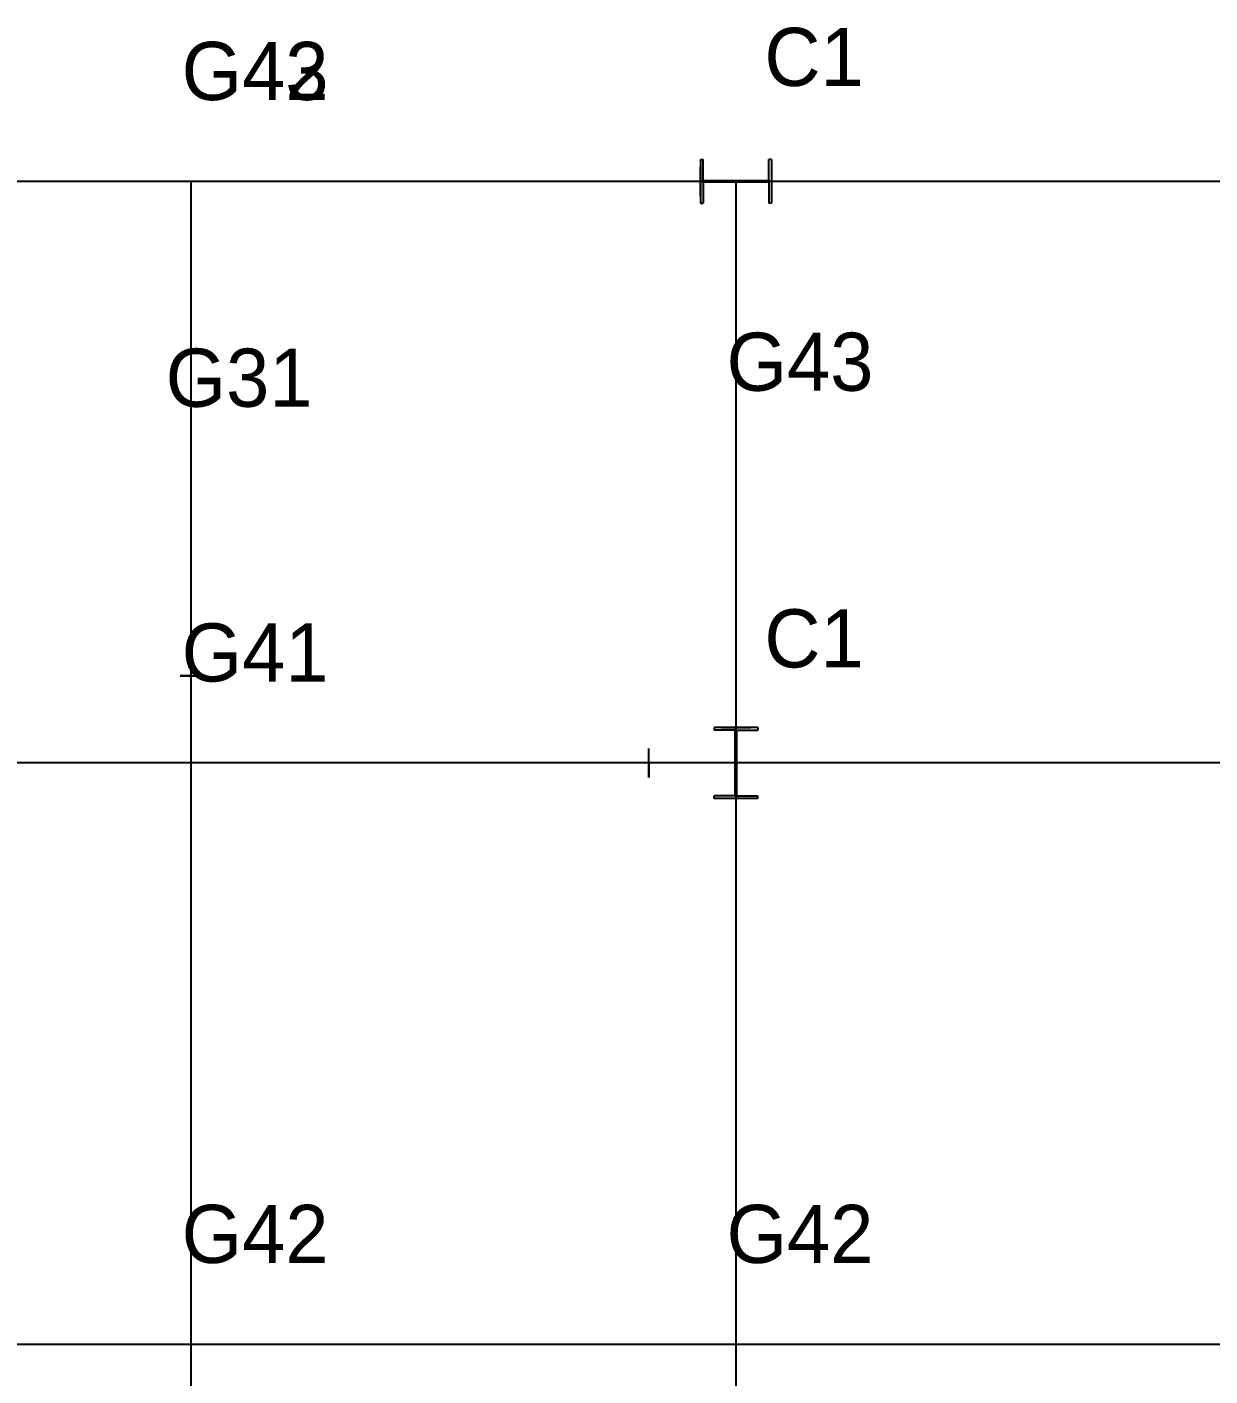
# Model space of a CAD drawing. Extents: x -150 to 68522, y -150 to 33063.
# Drawn here: x 42720 to 50862, y 23783 to 33063 of the extents above; entities that cross this region are included whole.
import ezdxf
from ezdxf.enums import TextEntityAlignment as Align

# ---------------------------------------------------------------- set-up
doc = ezdxf.new("R2010")
doc.units = 0
doc.layers.get('0').update_dxf_attribs({"color": 2, "linetype": 'CONTINUOUS'})

msp = doc.modelspace()

# ---------------------------------------------------------------- linework, layer by layer
for p, q in [((47600, 32000), (40100, 32000)), ((47600, 32000, 3330), (40100, 32000, 3330)), ((47600, 32000, 6460), (40100, 32000, 6460)), ((47600, 32000, 9590), (40100, 32000, 9590)), ((43850, 28000, 3330), (43850, 32000, 3330)), ((43850, 28000, 6460), (43850, 32000, 6460)), ((43850, 28000, 9590), (43850, 32000, 9590)), ((47600, 28000), (47600, 32000)), ((55100, 32000), (47600, 32000)), ((47600, 32000), (47600, 32000, 3330)), ((55100, 32000, 3330), (47600, 32000, 3330)), ((47600, 28000, 3330), (47600, 32000, 3330)), ((47600, 32000, 3330), (47600, 32000, 6460)), ((47600, 32000, 6460), (47600, 32000, 9590)), ((55100, 32000, 6460), (47600, 32000, 6460)), ((47600, 28000, 6460), (47600, 32000, 6460)), ((55100, 32000, 9590), (47600, 32000, 9590)), ((47600, 28000, 9590), (47600, 32000, 9590)), ((47600, 28000), (40100, 28000)), ((47600, 28000, 3330), (40100, 28000, 3330)), ((47600, 28000, 6460), (40100, 28000, 6460)), ((47600, 28000, 9590), (40100, 28000, 9590)), ((43850, 20000, 3330), (43850, 28000, 3330)), ((43850, 20000, 6460), (43850, 28000, 6460)), ((43850, 20000, 9590), (43850, 28000, 9590)), ((55100, 28000), (47600, 28000)), ((47600, 28000), (47600, 28000, 3330)), ((47600, 24000), (47600, 28000)), ((55100, 28000, 3330), (47600, 28000, 3330)), ((47600, 20000, 3330), (47600, 28000, 3330)), ((47600, 28000, 3330), (47600, 28000, 6460)), ((47600, 28000, 6460), (47600, 28000, 9590)), ((55100, 28000, 6460), (47600, 28000, 6460)), ((47600, 20000, 6460), (47600, 28000, 6460)), ((55100, 28000, 9590), (47600, 28000, 9590)), ((47600, 20000, 9590), (47600, 28000, 9590)), ((47600, 24000), (40100, 24000)), ((47600, 20000), (47600, 24000)), ((55100, 24000), (47600, 24000))]:
    msp.add_line(p, q)
at = {"layer": 'C1'}
for p, q in [((47356, 32150), (47356, 31850)), ((47356, 32150), (47374, 32150)), ((47356, 32150, 3330), (47356, 31850, 3330)), ((47356, 32150, 3330), (47374, 32150, 3330)), ((47356, 32150, 6460), (47356, 31850, 6460)), ((47356, 32150, 6460), (47374, 32150, 6460)), ((47374, 32005.5), (47374, 32150)), ((47374, 32005.5, 3330), (47374, 32150, 3330)), ((47374, 32005.5, 6460), (47374, 32150, 6460)), ((47826, 32005.5), (47826, 32150)), ((47844, 32150), (47826, 32150)), ((47826, 32005.5, 3330), (47826, 32150, 3330)), ((47844, 32150, 3330), (47826, 32150, 3330)), ((47826, 32005.5, 6460), (47826, 32150, 6460)), ((47844, 32150, 6460), (47826, 32150, 6460)), ((47844, 32150), (47844, 31850)), ((47844, 32150, 3330), (47844, 31850, 3330)), ((47844, 32150, 6460), (47844, 31850, 6460)), ((47826, 32005.5), (47374, 32005.5)), ((47374, 32005.5), (47374, 32005.5)), ((47374, 32005.5), (47374, 32005.5)), ((47374, 32005.5), (47374, 32005.5)), ((47826, 32005.5, 3330), (47374, 32005.5, 3330)), ((47374, 32005.5, 3330), (47374, 32005.5, 3330)), ((47374, 32005.5, 3330), (47374, 32005.5, 3330)), ((47374, 32005.5, 3330), (47374, 32005.5, 3330)), ((47826, 32005.5, 6460), (47374, 32005.5, 6460)), ((47374, 32005.5, 6460), (47374, 32005.5, 6460)), ((47374, 32005.5, 6460), (47374, 32005.5, 6460)), ((47374, 32005.5, 6460), (47374, 32005.5, 6460)), ((47826, 31994.5), (47374, 31994.5)), ((47374, 31994.5), (47374, 31994.5)), ((47374, 31994.5), (47374, 31994.5)), ((47374, 31994.5), (47374, 31994.5)), ((47374, 31994.5), (47374, 31850)), ((47826, 31994.5, 3330), (47374, 31994.5, 3330)), ((47374, 31994.5, 3330), (47374, 31994.5, 3330)), ((47374, 31994.5, 3330), (47374, 31994.5, 3330)), ((47374, 31994.5, 3330), (47374, 31994.5, 3330)), ((47374, 31994.5, 3330), (47374, 31850, 3330)), ((47826, 31994.5, 6460), (47374, 31994.5, 6460)), ((47374, 31994.5, 6460), (47374, 31994.5, 6460)), ((47374, 31994.5, 6460), (47374, 31994.5, 6460)), ((47374, 31994.5, 6460), (47374, 31994.5, 6460)), ((47374, 31994.5, 6460), (47374, 31850, 6460)), ((47826, 32005.5), (47826, 32005.5)), ((47826, 32005.5), (47826, 32005.5)), ((47826, 32005.5), (47826, 32005.5)), ((47826, 32005.5, 3330), (47826, 32005.5, 3330)), ((47826, 32005.5, 3330), (47826, 32005.5, 3330)), ((47826, 32005.5, 3330), (47826, 32005.5, 3330)), ((47826, 32005.5, 6460), (47826, 32005.5, 6460)), ((47826, 32005.5, 6460), (47826, 32005.5, 6460)), ((47826, 32005.5, 6460), (47826, 32005.5, 6460)), ((47826, 31994.5), (47826, 31994.5)), ((47826, 31994.5), (47826, 31994.5)), ((47826, 31994.5), (47826, 31994.5)), ((47826, 31994.5), (47826, 31850)), ((47826, 31994.5, 3330), (47826, 31994.5, 3330)), ((47826, 31994.5, 3330), (47826, 31994.5, 3330)), ((47826, 31994.5, 3330), (47826, 31994.5, 3330)), ((47826, 31994.5, 3330), (47826, 31850, 3330)), ((47826, 31994.5, 6460), (47826, 31994.5, 6460)), ((47826, 31994.5, 6460), (47826, 31994.5, 6460)), ((47826, 31994.5, 6460), (47826, 31994.5, 6460)), ((47826, 31994.5, 6460), (47826, 31850, 6460)), ((47356, 31850), (47374, 31850)), ((47356, 31850, 3330), (47374, 31850, 3330)), ((47356, 31850, 6460), (47374, 31850, 6460)), ((47844, 31850), (47826, 31850)), ((47844, 31850, 3330), (47826, 31850, 3330)), ((47844, 31850, 6460), (47826, 31850, 6460)), ((47750, 28244), (47450, 28244)), ((47450, 28244), (47450, 28226)), ((47750, 28244, 3330), (47450, 28244, 3330)), ((47450, 28244, 3330), (47450, 28226, 3330)), ((47750, 28244, 6460), (47450, 28244, 6460)), ((47450, 28244, 6460), (47450, 28226, 6460)), ((47594.5, 28226), (47450, 28226)), ((47594.5, 28226, 3330), (47450, 28226, 3330)), ((47594.5, 28226, 6460), (47450, 28226, 6460)), ((47594.5, 27774), (47594.5, 28226)), ((47594.5, 28226), (47594.5, 28226)), ((47594.5, 28226), (47594.5, 28226)), ((47594.5, 28226), (47594.5, 28226)), ((47594.5, 27774, 3330), (47594.5, 28226, 3330)), ((47594.5, 28226, 3330), (47594.5, 28226, 3330)), ((47594.5, 28226, 3330), (47594.5, 28226, 3330)), ((47594.5, 28226, 3330), (47594.5, 28226, 3330)), ((47594.5, 27774, 6460), (47594.5, 28226, 6460)), ((47594.5, 28226, 6460), (47594.5, 28226, 6460)), ((47594.5, 28226, 6460), (47594.5, 28226, 6460)), ((47594.5, 28226, 6460), (47594.5, 28226, 6460)), ((47605.5, 27774), (47605.5, 28226)), ((47605.5, 28226), (47605.5, 28226)), ((47605.5, 28226), (47605.5, 28226)), ((47605.5, 28226), (47605.5, 28226)), ((47605.5, 28226), (47750, 28226)), ((47605.5, 27774, 3330), (47605.5, 28226, 3330)), ((47605.5, 28226, 3330), (47605.5, 28226, 3330)), ((47605.5, 28226, 3330), (47605.5, 28226, 3330)), ((47605.5, 28226, 3330), (47605.5, 28226, 3330)), ((47605.5, 28226, 3330), (47750, 28226, 3330)), ((47605.5, 27774, 6460), (47605.5, 28226, 6460)), ((47605.5, 28226, 6460), (47605.5, 28226, 6460)), ((47605.5, 28226, 6460), (47605.5, 28226, 6460)), ((47605.5, 28226, 6460), (47605.5, 28226, 6460)), ((47605.5, 28226, 6460), (47750, 28226, 6460)), ((47750, 28244), (47750, 28226)), ((47750, 28244, 3330), (47750, 28226, 3330)), ((47750, 28244, 6460), (47750, 28226, 6460)), ((47594.5, 27774), (47450, 27774)), ((47450, 27756), (47450, 27774)), ((47594.5, 27774, 3330), (47450, 27774, 3330)), ((47450, 27756, 3330), (47450, 27774, 3330)), ((47594.5, 27774, 6460), (47450, 27774, 6460)), ((47450, 27756, 6460), (47450, 27774, 6460)), ((47750, 27756), (47450, 27756)), ((47750, 27756, 3330), (47450, 27756, 3330)), ((47750, 27756, 6460), (47450, 27756, 6460)), ((47594.5, 27774), (47594.5, 27774)), ((47594.5, 27774), (47594.5, 27774)), ((47594.5, 27774), (47594.5, 27774)), ((47594.5, 27774, 3330), (47594.5, 27774, 3330)), ((47594.5, 27774, 3330), (47594.5, 27774, 3330)), ((47594.5, 27774, 3330), (47594.5, 27774, 3330)), ((47594.5, 27774, 6460), (47594.5, 27774, 6460)), ((47594.5, 27774, 6460), (47594.5, 27774, 6460)), ((47594.5, 27774, 6460), (47594.5, 27774, 6460)), ((47605.5, 27774), (47605.5, 27774)), ((47605.5, 27774), (47605.5, 27774)), ((47605.5, 27774), (47605.5, 27774)), ((47605.5, 27774), (47750, 27774)), ((47605.5, 27774, 3330), (47605.5, 27774, 3330)), ((47605.5, 27774, 3330), (47605.5, 27774, 3330)), ((47605.5, 27774, 3330), (47605.5, 27774, 3330)), ((47605.5, 27774, 3330), (47750, 27774, 3330)), ((47605.5, 27774, 6460), (47605.5, 27774, 6460)), ((47605.5, 27774, 6460), (47605.5, 27774, 6460)), ((47605.5, 27774, 6460), (47605.5, 27774, 6460)), ((47605.5, 27774, 6460), (47750, 27774, 6460)), ((47750, 27756), (47750, 27774)), ((47750, 27756, 3330), (47750, 27774, 3330)), ((47750, 27756, 6460), (47750, 27774, 6460))]:
    msp.add_line(p, q, dxfattribs=at)
at = {"layer": 'G31', "extrusion": (0, 1, 0)}
for p, q in [((43775, 28600, 3480), (43925, 28600, 3480)), ((43775, 28600, 3180), (43925, 28600, 3180)), ((43846.75, 28600, 3471), (43775, 28600, 3471)), ((43775, 28600, 3480), (43775, 28600, 3471)), ((43846.75, 28600, 3189), (43775, 28600, 3189)), ((43775, 28600, 3180), (43775, 28600, 3189)), ((43775, 28600, 6610), (43925, 28600, 6610)), ((43775, 28600, 6310), (43925, 28600, 6310)), ((43846.75, 28600, 6601), (43775, 28600, 6601)), ((43775, 28600, 6610), (43775, 28600, 6601)), ((43846.75, 28600, 6319), (43775, 28600, 6319)), ((43775, 28600, 6310), (43775, 28600, 6319)), ((43775, 28600, 9740), (43925, 28600, 9740)), ((43775, 28600, 9440), (43925, 28600, 9440)), ((43846.75, 28600, 9731), (43775, 28600, 9731)), ((43775, 28600, 9740), (43775, 28600, 9731)), ((43846.75, 28600, 9449), (43775, 28600, 9449)), ((43775, 28600, 9440), (43775, 28600, 9449)), ((43846.75, 28600, 3189), (43846.75, 28600, 3471)), ((43846.75, 28600, 3471), (43846.75, 28600, 3471)), ((43846.75, 28600, 3189), (43846.75, 28600, 3189)), ((43846.75, 28600, 3471), (43846.75, 28600, 3471)), ((43846.75, 28600, 3189), (43846.75, 28600, 3189)), ((43846.75, 28600, 3471), (43846.75, 28600, 3471)), ((43846.75, 28600, 3189), (43846.75, 28600, 3189)), ((43846.75, 28600, 6319), (43846.75, 28600, 6601)), ((43846.75, 28600, 6601), (43846.75, 28600, 6601)), ((43846.75, 28600, 6319), (43846.75, 28600, 6319)), ((43846.75, 28600, 6601), (43846.75, 28600, 6601)), ((43846.75, 28600, 6319), (43846.75, 28600, 6319)), ((43846.75, 28600, 6601), (43846.75, 28600, 6601)), ((43846.75, 28600, 6319), (43846.75, 28600, 6319)), ((43846.75, 28600, 9449), (43846.75, 28600, 9731)), ((43846.75, 28600, 9731), (43846.75, 28600, 9731)), ((43846.75, 28600, 9449), (43846.75, 28600, 9449)), ((43846.75, 28600, 9731), (43846.75, 28600, 9731)), ((43846.75, 28600, 9449), (43846.75, 28600, 9449)), ((43846.75, 28600, 9731), (43846.75, 28600, 9731)), ((43846.75, 28600, 9449), (43846.75, 28600, 9449)), ((43853.25, 28600, 3189), (43853.25, 28600, 3471)), ((43853.25, 28600, 3189), (43853.25, 28600, 3189)), ((43853.25, 28600, 3471), (43853.25, 28600, 3471)), ((43853.25, 28600, 3189), (43853.25, 28600, 3189)), ((43853.25, 28600, 3471), (43853.25, 28600, 3471)), ((43853.25, 28600, 3189), (43853.25, 28600, 3189)), ((43853.25, 28600, 3471), (43853.25, 28600, 3471)), ((43853.25, 28600, 3471), (43925, 28600, 3471)), ((43853.25, 28600, 3189), (43925, 28600, 3189)), ((43853.25, 28600, 6319), (43853.25, 28600, 6601)), ((43853.25, 28600, 6319), (43853.25, 28600, 6319)), ((43853.25, 28600, 6601), (43853.25, 28600, 6601)), ((43853.25, 28600, 6319), (43853.25, 28600, 6319)), ((43853.25, 28600, 6601), (43853.25, 28600, 6601)), ((43853.25, 28600, 6319), (43853.25, 28600, 6319)), ((43853.25, 28600, 6601), (43853.25, 28600, 6601)), ((43853.25, 28600, 6601), (43925, 28600, 6601)), ((43853.25, 28600, 6319), (43925, 28600, 6319)), ((43853.25, 28600, 9449), (43853.25, 28600, 9731)), ((43853.25, 28600, 9449), (43853.25, 28600, 9449)), ((43853.25, 28600, 9731), (43853.25, 28600, 9731)), ((43853.25, 28600, 9449), (43853.25, 28600, 9449)), ((43853.25, 28600, 9731), (43853.25, 28600, 9731)), ((43853.25, 28600, 9449), (43853.25, 28600, 9449)), ((43853.25, 28600, 9731), (43853.25, 28600, 9731)), ((43853.25, 28600, 9731), (43925, 28600, 9731)), ((43853.25, 28600, 9449), (43925, 28600, 9449)), ((43925, 28600, 3480), (43925, 28600, 3471)), ((43925, 28600, 3180), (43925, 28600, 3189)), ((43925, 28600, 6610), (43925, 28600, 6601)), ((43925, 28600, 6310), (43925, 28600, 6319)), ((43925, 28600, 9740), (43925, 28600, 9731)), ((43925, 28600, 9440), (43925, 28600, 9449))]:
    msp.add_line(p, q, dxfattribs=at)
at = {"layer": 'G41', "extrusion": (-1, 0, 0)}
for p, q in [((47000, 27900, 3530), (47000, 28100, 3530)), ((47000, 27900, 3130), (47000, 28100, 3130)), ((47000, 28006, 3508), (47000, 28100, 3508)), ((47000, 28100, 3530), (47000, 28100, 3508)), ((47000, 28006, 3152), (47000, 28100, 3152)), ((47000, 28100, 3130), (47000, 28100, 3152)), ((47000, 27900, 6660), (47000, 28100, 6660)), ((47000, 27900, 6260), (47000, 28100, 6260)), ((47000, 28006, 6638), (47000, 28100, 6638)), ((47000, 28100, 6660), (47000, 28100, 6638)), ((47000, 28006, 6282), (47000, 28100, 6282)), ((47000, 28100, 6260), (47000, 28100, 6282)), ((47000, 27900, 9790), (47000, 28100, 9790)), ((47000, 27900, 9390), (47000, 28100, 9390)), ((47000, 28006, 9768), (47000, 28100, 9768)), ((47000, 28100, 9790), (47000, 28100, 9768)), ((47000, 28006, 9412), (47000, 28100, 9412)), ((47000, 28100, 9390), (47000, 28100, 9412)), ((47000, 28006, 3152), (47000, 28006, 3508)), ((47000, 28006, 3152), (47000, 28006, 3152)), ((47000, 28006, 3508), (47000, 28006, 3508)), ((47000, 28006, 3152), (47000, 28006, 3152)), ((47000, 28006, 3508), (47000, 28006, 3508)), ((47000, 28006, 3152), (47000, 28006, 3152)), ((47000, 28006, 3508), (47000, 28006, 3508)), ((47000, 28006, 6282), (47000, 28006, 6638)), ((47000, 28006, 6282), (47000, 28006, 6282)), ((47000, 28006, 6638), (47000, 28006, 6638)), ((47000, 28006, 6282), (47000, 28006, 6282)), ((47000, 28006, 6638), (47000, 28006, 6638)), ((47000, 28006, 6282), (47000, 28006, 6282)), ((47000, 28006, 6638), (47000, 28006, 6638)), ((47000, 28006, 9412), (47000, 28006, 9768)), ((47000, 28006, 9412), (47000, 28006, 9412)), ((47000, 28006, 9768), (47000, 28006, 9768)), ((47000, 28006, 9412), (47000, 28006, 9412)), ((47000, 28006, 9768), (47000, 28006, 9768)), ((47000, 28006, 9412), (47000, 28006, 9412)), ((47000, 28006, 9768), (47000, 28006, 9768)), ((47000, 27994, 3152), (47000, 27994, 3508)), ((47000, 27994, 3508), (47000, 27994, 3508)), ((47000, 27994, 3152), (47000, 27994, 3152)), ((47000, 27994, 3508), (47000, 27994, 3508)), ((47000, 27994, 3152), (47000, 27994, 3152)), ((47000, 27994, 3508), (47000, 27994, 3508)), ((47000, 27994, 3152), (47000, 27994, 3152)), ((47000, 27994, 3508), (47000, 27900, 3508)), ((47000, 27994, 3152), (47000, 27900, 3152)), ((47000, 27994, 6282), (47000, 27994, 6638)), ((47000, 27994, 6638), (47000, 27994, 6638)), ((47000, 27994, 6282), (47000, 27994, 6282)), ((47000, 27994, 6638), (47000, 27994, 6638)), ((47000, 27994, 6282), (47000, 27994, 6282)), ((47000, 27994, 6638), (47000, 27994, 6638)), ((47000, 27994, 6282), (47000, 27994, 6282)), ((47000, 27994, 6638), (47000, 27900, 6638)), ((47000, 27994, 6282), (47000, 27900, 6282)), ((47000, 27994, 9412), (47000, 27994, 9768)), ((47000, 27994, 9768), (47000, 27994, 9768)), ((47000, 27994, 9412), (47000, 27994, 9412)), ((47000, 27994, 9768), (47000, 27994, 9768)), ((47000, 27994, 9412), (47000, 27994, 9412)), ((47000, 27994, 9768), (47000, 27994, 9768)), ((47000, 27994, 9412), (47000, 27994, 9412)), ((47000, 27994, 9768), (47000, 27900, 9768)), ((47000, 27994, 9412), (47000, 27900, 9412)), ((47000, 27900, 3530), (47000, 27900, 3508)), ((47000, 27900, 3130), (47000, 27900, 3152)), ((47000, 27900, 6660), (47000, 27900, 6638)), ((47000, 27900, 6260), (47000, 27900, 6282)), ((47000, 27900, 9790), (47000, 27900, 9768)), ((47000, 27900, 9390), (47000, 27900, 9412))]:
    msp.add_line(p, q, dxfattribs=at)
at = {"layer": 'G42', "extrusion": (-1, 0, 0)}
for p, q in [((47356, 31900, 3530), (47356, 32100, 3530)), ((47356, 31900, 3130), (47356, 32100, 3130)), ((47356, 32004.5, 3516), (47356, 32100, 3516)), ((47356, 32100, 3530), (47356, 32100, 3516)), ((47356, 32004.5, 3144), (47356, 32100, 3144)), ((47356, 32100, 3130), (47356, 32100, 3144)), ((47356, 31900, 6660), (47356, 32100, 6660)), ((47356, 31900, 6260), (47356, 32100, 6260)), ((47356, 32004.5, 6646), (47356, 32100, 6646)), ((47356, 32100, 6660), (47356, 32100, 6646)), ((47356, 32004.5, 6274), (47356, 32100, 6274)), ((47356, 32100, 6260), (47356, 32100, 6274)), ((47356, 32004.5, 3144), (47356, 32004.5, 3516)), ((47356, 32004.5, 3144), (47356, 32004.5, 3144)), ((47356, 32004.5, 3516), (47356, 32004.5, 3516)), ((47356, 32004.5, 3144), (47356, 32004.5, 3144)), ((47356, 32004.5, 3516), (47356, 32004.5, 3516)), ((47356, 32004.5, 3144), (47356, 32004.5, 3144)), ((47356, 32004.5, 3516), (47356, 32004.5, 3516)), ((47356, 32004.5, 6274), (47356, 32004.5, 6646)), ((47356, 32004.5, 6274), (47356, 32004.5, 6274)), ((47356, 32004.5, 6646), (47356, 32004.5, 6646)), ((47356, 32004.5, 6274), (47356, 32004.5, 6274)), ((47356, 32004.5, 6646), (47356, 32004.5, 6646)), ((47356, 32004.5, 6274), (47356, 32004.5, 6274)), ((47356, 32004.5, 6646), (47356, 32004.5, 6646)), ((47356, 31995.5, 3144), (47356, 31995.5, 3516)), ((47356, 31995.5, 3516), (47356, 31995.5, 3516)), ((47356, 31995.5, 3144), (47356, 31995.5, 3144)), ((47356, 31995.5, 3516), (47356, 31995.5, 3516)), ((47356, 31995.5, 3144), (47356, 31995.5, 3144)), ((47356, 31995.5, 3516), (47356, 31995.5, 3516)), ((47356, 31995.5, 3144), (47356, 31995.5, 3144)), ((47356, 31995.5, 3516), (47356, 31900, 3516)), ((47356, 31995.5, 3144), (47356, 31900, 3144)), ((47356, 31995.5, 6274), (47356, 31995.5, 6646)), ((47356, 31995.5, 6646), (47356, 31995.5, 6646)), ((47356, 31995.5, 6274), (47356, 31995.5, 6274)), ((47356, 31995.5, 6646), (47356, 31995.5, 6646)), ((47356, 31995.5, 6274), (47356, 31995.5, 6274)), ((47356, 31995.5, 6646), (47356, 31995.5, 6646)), ((47356, 31995.5, 6274), (47356, 31995.5, 6274)), ((47356, 31995.5, 6646), (47356, 31900, 6646)), ((47356, 31995.5, 6274), (47356, 31900, 6274)), ((47356, 31900, 3530), (47356, 31900, 3516)), ((47356, 31900, 3130), (47356, 31900, 3144)), ((47356, 31900, 6660), (47356, 31900, 6646)), ((47356, 31900, 6260), (47356, 31900, 6274))]:
    msp.add_line(p, q, dxfattribs=at)
at = {"layer": 'G43', "extrusion": (-1, 0, 0)}
for p, q in [((47356, 31900, 9790), (47356, 32100, 9790)), ((47356, 31900, 9390), (47356, 32100, 9390)), ((47356, 32004, 9777), (47356, 32100, 9777)), ((47356, 32100, 9790), (47356, 32100, 9777)), ((47356, 32004, 9403), (47356, 32100, 9403)), ((47356, 32100, 9390), (47356, 32100, 9403)), ((47356, 32004, 9403), (47356, 32004, 9777)), ((47356, 32004, 9403), (47356, 32004, 9403)), ((47356, 32004, 9777), (47356, 32004, 9777)), ((47356, 32004, 9403), (47356, 32004, 9403)), ((47356, 32004, 9777), (47356, 32004, 9777)), ((47356, 32004, 9403), (47356, 32004, 9403)), ((47356, 32004, 9777), (47356, 32004, 9777)), ((47356, 31996, 9403), (47356, 31996, 9777)), ((47356, 31996, 9777), (47356, 31996, 9777)), ((47356, 31996, 9403), (47356, 31996, 9403)), ((47356, 31996, 9777), (47356, 31996, 9777)), ((47356, 31996, 9403), (47356, 31996, 9403)), ((47356, 31996, 9777), (47356, 31996, 9777)), ((47356, 31996, 9403), (47356, 31996, 9403)), ((47356, 31996, 9777), (47356, 31900, 9777)), ((47356, 31996, 9403), (47356, 31900, 9403)), ((47356, 31900, 9790), (47356, 31900, 9777)), ((47356, 31900, 9390), (47356, 31900, 9403))]:
    msp.add_line(p, q, dxfattribs=at)
at = {"layer": 'G43', "extrusion": (0, 1, 0)}
for p, q in [((47500, 28244, 3530), (47700, 28244, 3530)), ((47500, 28244, 3130), (47700, 28244, 3130)), ((47596, 28244, 3517), (47500, 28244, 3517)), ((47500, 28244, 3530), (47500, 28244, 3517)), ((47596, 28244, 3143), (47500, 28244, 3143)), ((47500, 28244, 3130), (47500, 28244, 3143)), ((47500, 28244, 6660), (47700, 28244, 6660)), ((47500, 28244, 6260), (47700, 28244, 6260)), ((47596, 28244, 6647), (47500, 28244, 6647)), ((47500, 28244, 6660), (47500, 28244, 6647)), ((47596, 28244, 6273), (47500, 28244, 6273)), ((47500, 28244, 6260), (47500, 28244, 6273)), ((47500, 28244, 9790), (47700, 28244, 9790)), ((47500, 28244, 9390), (47700, 28244, 9390)), ((47596, 28244, 9777), (47500, 28244, 9777)), ((47500, 28244, 9790), (47500, 28244, 9777)), ((47596, 28244, 9403), (47500, 28244, 9403)), ((47500, 28244, 9390), (47500, 28244, 9403)), ((47596, 28244, 3143), (47596, 28244, 3517)), ((47596, 28244, 3517), (47596, 28244, 3517)), ((47596, 28244, 3143), (47596, 28244, 3143)), ((47596, 28244, 3517), (47596, 28244, 3517)), ((47596, 28244, 3143), (47596, 28244, 3143)), ((47596, 28244, 3517), (47596, 28244, 3517)), ((47596, 28244, 3143), (47596, 28244, 3143)), ((47596, 28244, 6273), (47596, 28244, 6647)), ((47596, 28244, 6647), (47596, 28244, 6647)), ((47596, 28244, 6273), (47596, 28244, 6273)), ((47596, 28244, 6647), (47596, 28244, 6647)), ((47596, 28244, 6273), (47596, 28244, 6273)), ((47596, 28244, 6647), (47596, 28244, 6647)), ((47596, 28244, 6273), (47596, 28244, 6273)), ((47596, 28244, 9403), (47596, 28244, 9777)), ((47596, 28244, 9777), (47596, 28244, 9777)), ((47596, 28244, 9403), (47596, 28244, 9403)), ((47596, 28244, 9777), (47596, 28244, 9777)), ((47596, 28244, 9403), (47596, 28244, 9403)), ((47596, 28244, 9777), (47596, 28244, 9777)), ((47596, 28244, 9403), (47596, 28244, 9403)), ((47604, 28244, 3143), (47604, 28244, 3517)), ((47604, 28244, 3143), (47604, 28244, 3143)), ((47604, 28244, 3517), (47604, 28244, 3517)), ((47604, 28244, 3143), (47604, 28244, 3143)), ((47604, 28244, 3517), (47604, 28244, 3517)), ((47604, 28244, 3143), (47604, 28244, 3143)), ((47604, 28244, 3517), (47604, 28244, 3517)), ((47604, 28244, 3517), (47700, 28244, 3517)), ((47604, 28244, 3143), (47700, 28244, 3143)), ((47604, 28244, 6273), (47604, 28244, 6647)), ((47604, 28244, 6273), (47604, 28244, 6273)), ((47604, 28244, 6647), (47604, 28244, 6647)), ((47604, 28244, 6273), (47604, 28244, 6273)), ((47604, 28244, 6647), (47604, 28244, 6647)), ((47604, 28244, 6273), (47604, 28244, 6273)), ((47604, 28244, 6647), (47604, 28244, 6647)), ((47604, 28244, 6647), (47700, 28244, 6647)), ((47604, 28244, 6273), (47700, 28244, 6273)), ((47604, 28244, 9403), (47604, 28244, 9777)), ((47604, 28244, 9403), (47604, 28244, 9403)), ((47604, 28244, 9777), (47604, 28244, 9777)), ((47604, 28244, 9403), (47604, 28244, 9403)), ((47604, 28244, 9777), (47604, 28244, 9777)), ((47604, 28244, 9403), (47604, 28244, 9403)), ((47604, 28244, 9777), (47604, 28244, 9777)), ((47604, 28244, 9777), (47700, 28244, 9777)), ((47604, 28244, 9403), (47700, 28244, 9403)), ((47700, 28244, 3530), (47700, 28244, 3517)), ((47700, 28244, 3130), (47700, 28244, 3143)), ((47700, 28244, 6660), (47700, 28244, 6647)), ((47700, 28244, 6260), (47700, 28244, 6273)), ((47700, 28244, 9790), (47700, 28244, 9777)), ((47700, 28244, 9390), (47700, 28244, 9403))]:
    msp.add_line(p, q, dxfattribs=at)

# ---------------------------------------------------------------- texts
at = {"layer": 'x', "extrusion": (-1, 0, 0)}
for s, p in [('G42', (-32440, 3330, -44290)), ('G42', (-32440, 6460, -44290)), ('G43', (-32440, 9590, -44290)), ('C1', (-32536.8, 1665, -48136.8)), ('C1', (-32536.8, 4895, -48136.8)), ('C1', (-32536.8, 8025, -48136.8)), ('G43', (-30440, 3330, -48040)), ('G43', (-30440, 6460, -48040)), ('G43', (-30440, 9590, -48040)), ('G31', (-30330, 3330, -44180)), ('G31', (-30330, 6460, -44180)), ('G31', (-30330, 9590, -44180)), ('G41', (-28440, 3330, -44290)), ('G41', (-28440, 6460, -44290)), ('G41', (-28440, 9590, -44290)), ('C1', (-28536.8, 1665, -48136.8)), ('C1', (-28536.8, 4895, -48136.8)), ('C1', (-28536.8, 8025, -48136.8)), ('G42', (-24440, 3330, -44290)), ('G42', (-24440, 6460, -44290)), ('G42', (-24440, 9590, -44290)), ('G42', (-24440, 3330, -48040)), ('G42', (-24440, 6460, -48040)), ('G42', (-24440, 9590, -48040))]:
    msp.add_text(s, height=400, dxfattribs=at).set_placement(p, align=Align.BOTTOM_CENTER)
at = {"layer": 'y', "extrusion": (0, -1, 0)}
for s, p in [('C1', (48136.8, 1665, -32536.8)), ('C1', (48136.8, 4895, -32536.8)), ('C1', (48136.8, 8025, -32536.8)), ('G42', (44290, 3330, -32440)), ('G42', (44290, 6460, -32440)), ('G43', (44290, 9590, -32440)), ('G43', (48040, 3330, -30440)), ('G43', (48040, 6460, -30440)), ('G43', (48040, 9590, -30440)), ('G31', (44180, 3330, -30330)), ('G31', (44180, 6460, -30330)), ('G31', (44180, 9590, -30330)), ('C1', (48136.8, 1665, -28536.8)), ('C1', (48136.8, 4895, -28536.8)), ('C1', (48136.8, 8025, -28536.8)), ('G41', (44290, 3330, -28440)), ('G41', (44290, 6460, -28440)), ('G41', (44290, 9590, -28440)), ('G42', (44290, 3330, -24440)), ('G42', (44290, 6460, -24440)), ('G42', (44290, 9590, -24440)), ('G42', (48040, 3330, -24440)), ('G42', (48040, 6460, -24440)), ('G42', (48040, 9590, -24440))]:
    msp.add_text(s, height=400, dxfattribs=at).set_placement(p, align=Align.BOTTOM_CENTER)
at = {"layer": 'z'}
for s, p in [('C1', (48136.8, 32536.8, 3330)), ('C1', (48136.8, 32536.8, 6460)), ('C1', (48136.8, 32536.8, 9590)), ('G42', (44290, 32440, 3330)), ('G42', (44290, 32440, 6460)), ('G43', (44290, 32440, 9590)), ('G43', (48040, 30440, 3330)), ('G43', (48040, 30440, 6460)), ('G43', (48040, 30440, 9590)), ('G31', (44180, 30330, 3330)), ('G31', (44180, 30330, 6460)), ('G31', (44180, 30330, 9590)), ('C1', (48136.8, 28536.8, 3330)), ('C1', (48136.8, 28536.8, 6460)), ('C1', (48136.8, 28536.8, 9590)), ('G41', (44290, 28440, 3330)), ('G41', (44290, 28440, 6460)), ('G41', (44290, 28440, 9590)), ('G42', (44290, 24440, 3330)), ('G42', (44290, 24440, 6460)), ('G42', (44290, 24440, 9590)), ('G42', (48040, 24440, 3330)), ('G42', (48040, 24440, 6460)), ('G42', (48040, 24440, 9590))]:
    msp.add_text(s, height=400, dxfattribs=at).set_placement(p, align=Align.BOTTOM_CENTER)

doc.saveas('drawing.dxf')
